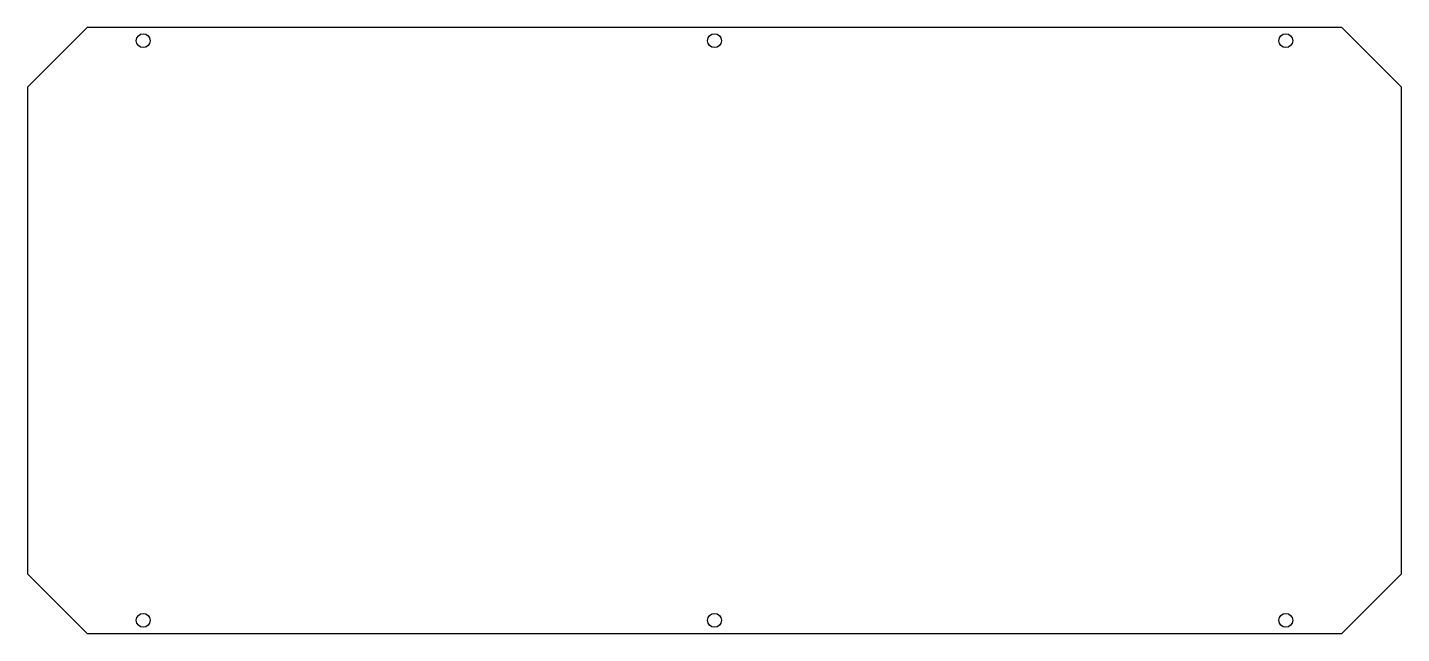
# Model space of a CAD drawing. Header units: millimetres. Extents: x -171 to 171, y -75 to 75.
import ezdxf

# ---------------------------------------------------------------- set-up
doc = ezdxf.new("R2010")
doc.units = ezdxf.units.MM
doc.layers.add('CUTOUTS', color=1, linetype='CONTINUOUS')
doc.layers.add('PERIMETER', color=5, linetype='CONTINUOUS')

msp = doc.modelspace()

# ---------------------------------------------------------------- linework, layer by layer
at = {"layer": 'CUTOUTS'}
for centre in [(-142, 72), (0, 72), (142, 72), (-142, -72), (0, -72), (142, -72)]:
    msp.add_circle(centre, 1.72, dxfattribs=at)
at = {"layer": 'PERIMETER'}
for p, q in [((-155.91, 75.27), (-170.78, 60.41)), ((155.91, 75.27), (-155.91, 75.27)), ((170.78, 60.41), (155.91, 75.27)), ((-170.78, 60.41), (-170.78, -60.41)), ((170.78, -60.41), (170.78, 60.41)), ((-170.78, -60.41), (-155.91, -75.27)), ((155.91, -75.27), (170.78, -60.41)), ((-155.91, -75.27), (155.91, -75.27))]:
    msp.add_line(p, q, dxfattribs=at)

doc.saveas('drawing.dxf')
